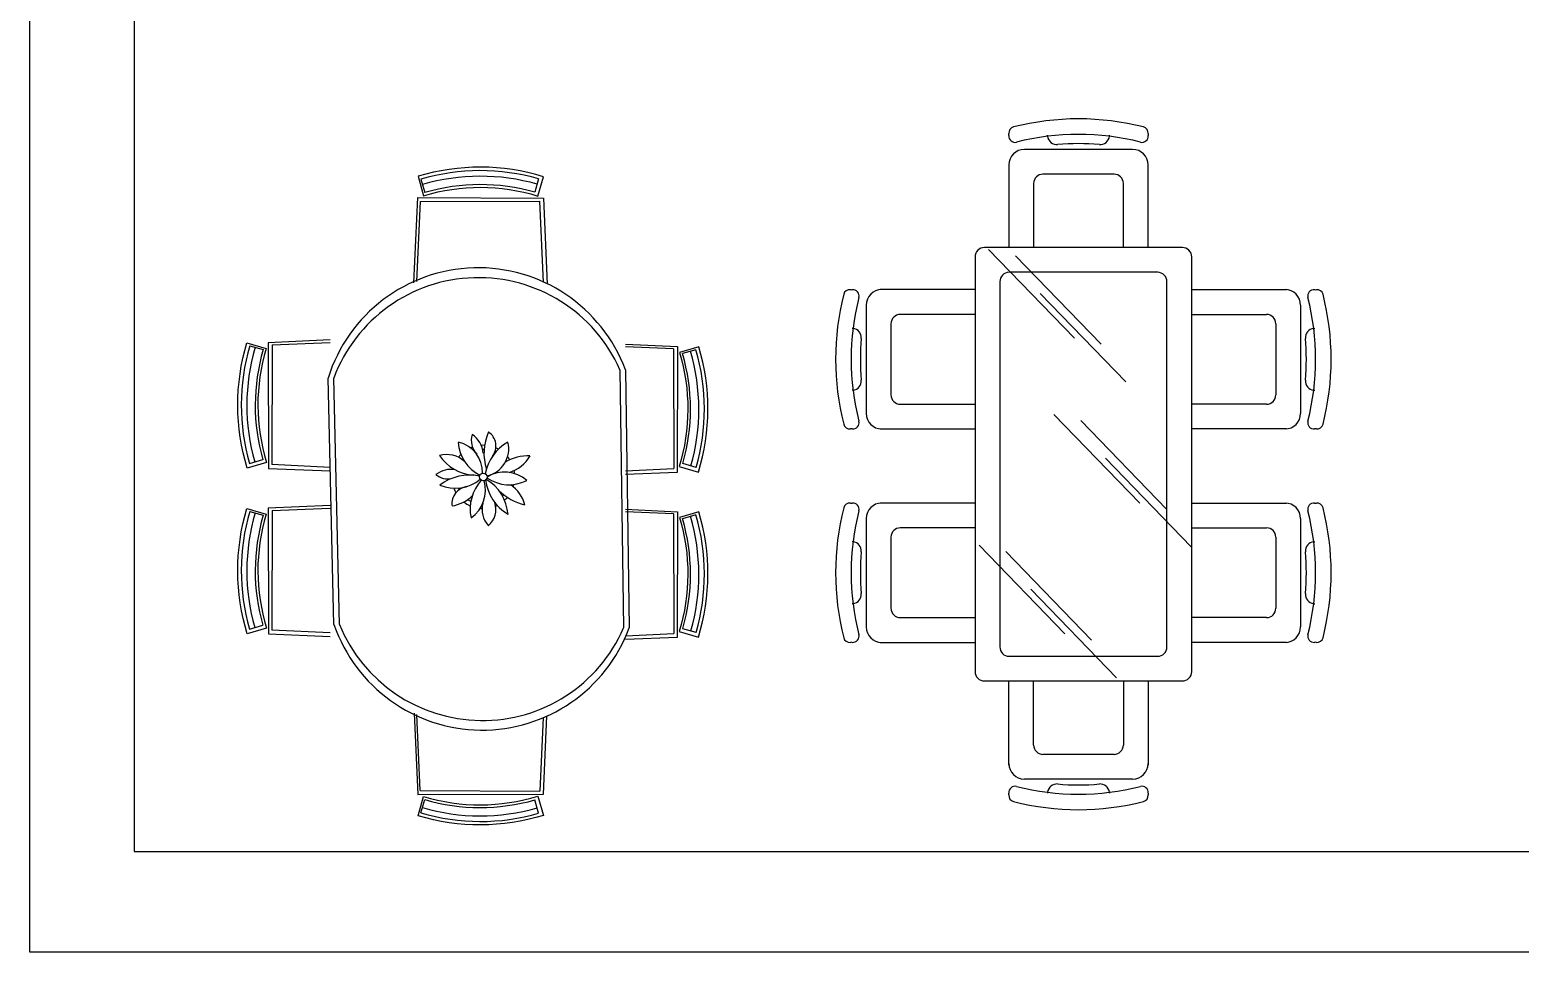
# Model space of a CAD drawing. Header units: inches. Extents: x 10.6 to 53.1, y 11.1 to 35.9.
# Drawn here: x 32.085 to 36.901, y 11.088 to 14.067 of the extents above; entities that cross this region are included whole.
import ezdxf

# ---------------------------------------------------------------- set-up
doc = ezdxf.new("R2010")
doc.units = ezdxf.units.IN
doc.header["$MEASUREMENT"] = 0
for name, color, linetype in [('02', 2, 'Continuous'), ('4', 4, 'Continuous'), ('kadrbm', 4, 'Continuous')]:
    doc.layers.add(name, color=color, linetype=linetype)

# ---------------------------------------------------------------- blocks, each defined once
blk = doc.blocks.new('kadrbm')
at = {"layer": 'kadrbm', "color": 4}
blk.add_lwpolyline([(0, 0), (0, 24.7972), (21, 24.7972), (21, 0), (0, 0)], close=True, dxfattribs=at)
blk.add_lwpolyline([(20.6631, 0.3257), (20.6631, 24.4603), (0.3369, 24.4603), (0.3369, 0.3257), (20.6631, 0.3257)], dxfattribs=at)

msp = doc.modelspace()

# ---------------------------------------------------------------- linework, layer by layer
at = {"layer": '02'}
for p, q in [((33.349, 13.5843), (33.3617, 13.5411)), ((33.7294, 13.5854), (33.717, 13.5422)), ((33.3461, 13.5123), (33.3353, 13.254)), ((33.3461, 13.5123), (33.7328, 13.5134)), ((33.7453, 13.2511), (33.7328, 13.5134)), ((32.8681, 13.0493), (33.0562, 13.0572)), ((32.7961, 13.0464), (32.8393, 13.0337)), ((32.8681, 13.0493), (32.867, 12.6626)), ((34.1655, 13.0365), (34.0099, 13.0429)), ((34.1655, 13.0365), (34.1667, 12.6497)), ((34.2376, 13.0335), (34.1944, 13.0208)), ((34.0099, 12.969), (34.0219, 12.1349)), ((33.0682, 12.1457), (33.0492, 12.9419)), ((32.795, 12.666), (32.8382, 12.6784)), ((34.2387, 12.6531), (34.1954, 12.6655)), ((33.0562, 12.6536), (32.867, 12.6626)), ((34.0099, 12.6422), (34.1667, 12.6497)), ((32.8681, 12.5143), (33.0562, 12.5222)), ((32.7961, 12.5114), (32.8393, 12.4987)), ((32.8681, 12.5143), (32.867, 12.1276)), ((34.1655, 12.5035), (34.0099, 12.5099)), ((34.1655, 12.5035), (34.1667, 12.1167)), ((34.2376, 12.5005), (34.1944, 12.4878)), ((32.795, 12.131), (32.8382, 12.1434)), ((33.0562, 12.1186), (32.867, 12.1276)), ((34.0099, 12.1092), (34.1667, 12.1167)), ((34.2387, 12.1201), (34.1954, 12.1325)), ((33.3461, 11.6094), (33.3359, 11.8551)), ((33.7441, 11.8454), (33.7328, 11.6082)), ((33.3461, 11.6094), (33.7328, 11.6082)), ((33.349, 11.5374), (33.3617, 11.5805)), ((33.7294, 11.5362), (33.717, 11.5795))]:
    msp.add_line(p, q, dxfattribs=at)
msp.add_circle((33.5504, 12.6226), 0.0124, dxfattribs=at)
for centre, radius, start, end in [((33.5412, 12.9284), 0.6834, 74.0094, 106.3273), ((33.5412, 12.9284), 0.6654, 74.0094, 106.3273), ((33.5412, 12.9284), 0.6384, 74.0094, 106.3273), ((33.5342, 12.7898), 0.5083, 20.643, 162.5914), ((33.452, 12.8542), 0.6834, 163.6727, 195.9906), ((33.452, 12.8542), 0.6654, 163.6727, 195.9906), ((33.452, 12.8542), 0.6384, 163.6727, 195.9906), ((33.5817, 12.8414), 0.6384, 344.0094, 16.3273), ((33.5817, 12.8414), 0.6654, 344.0094, 16.3273), ((33.5817, 12.8414), 0.6834, 344.0094, 16.3273), ((33.7219, 12.6986), 0.1692, 155.8527, 197.5848), ((33.5367, 12.7224), 0.0549, 322.3731, 55.8121), ((33.5966, 12.7422), 0.1273, 183.7514, 243.3394), ((33.4499, 12.6386), 0.0981, 357.7589, 77.9043), ((33.5504, 12.6226), 0.1021, 109.7749, 113.4191), ((33.5794, 12.7413), 0.0675, 164.1685, 222.4724), ((33.4667, 12.6903), 0.0843, 6.2395, 55.4093), ((33.5504, 12.6226), 0.1021, 87.5483, 93.7475), ((33.705, 12.6048), 0.1505, 120.058, 169.2105), ((33.5433, 12.7132), 0.0895, 282.3218, 13.8515), ((33.5504, 12.6226), 0.1021, 61.2635, 66.4164), ((33.4313, 12.6066), 0.0884, 48.2999, 104.3573), ((33.5296, 12.772), 0.1443, 213.5602, 265.4177), ((33.5504, 12.6226), 0.1021, 134.8446, 141.684), ((33.5504, 12.6226), 0.0885, 138.0457, 140.5003), ((33.5504, 12.6226), 0.0885, 108.9048, 109.3339), ((33.5504, 12.6226), 0.0885, 88.1784, 91.3121), ((33.5504, 12.6226), 0.0885, 63.4829, 64.8885), ((33.6954, 12.5477), 0.1429, 87.5616, 121.0405), ((33.5504, 12.6226), 0.0885, 33.55, 34.618), ((33.5504, 12.6226), 0.1021, 32.6989, 39.5764), ((33.6033, 12.7457), 0.1127, 285.927, 330.631), ((33.4459, 12.5685), 0.0783, 79.4811, 128.0336), ((33.4349, 12.6732), 0.0569, 229.0976, 284.9312), ((33.5052, 12.476), 0.1527, 77.4852, 128.2709), ((33.5504, 12.6226), 0.1021, 182.6358, 182.7222), ((33.5504, 12.6226), 0.1021, 164.2925, 166.3979), ((33.6336, 12.7188), 0.1217, 234.2668, 298.2653), ((33.6198, 12.5293), 0.1089, 48.796, 121.5858), ((33.5504, 12.6226), 0.0885, 9.2208, 10.2165), ((33.5504, 12.6226), 0.1021, 6.0899, 11.6928), ((33.4597, 12.715), 0.1288, 247.4372, 309.0033), ((33.5075, 12.5337), 0.0589, 100.453, 183.5101), ((33.5504, 12.6226), 0.1021, 200.8892, 210.1761), ((33.5504, 12.6226), 0.0885, 204.08, 208.0898), ((33.6473, 12.5187), 0.1391, 137.8808, 191.5389), ((33.4501, 12.5796), 0.1076, 304.4326, 16.7384), ((33.7048, 12.6303), 0.1479, 186.7806, 239.8208), ((33.4882, 12.4914), 0.1426, 4.1021, 59.8309), ((33.7213, 12.6997), 0.1708, 225.4844, 257.4498), ((33.5776, 12.5065), 0.1098, 13.4987, 55.7093), ((33.5504, 12.6226), 0.1021, 342.0847, 346.1293), ((33.4319, 12.6477), 0.1199, 278.4558, 313.7694), ((33.5504, 12.6226), 0.1021, 232.3291, 245.8024), ((33.5504, 12.6226), 0.0885, 235.7303, 243.1238), ((33.5504, 12.6226), 0.1021, 264.3626, 267.852), ((33.623, 12.5173), 0.0765, 164.1966, 223.0452), ((33.5504, 12.6226), 0.0885, 268.2221, 268.696), ((33.5231, 12.5175), 0.0684, 309.5704, 19.1235), ((33.5504, 12.6226), 0.1021, 293.1595, 296.0333), ((33.5504, 12.6226), 0.0885, 315.1525, 318.8808), ((33.5504, 12.6226), 0.1021, 312.5191, 319.6536), ((33.452, 12.3192), 0.6834, 163.6727, 195.9906), ((33.452, 12.3192), 0.6654, 163.6727, 195.9906), ((33.452, 12.3192), 0.6384, 163.6727, 195.9906), ((33.5817, 12.3084), 0.6384, 344.0094, 16.3273), ((33.5817, 12.3084), 0.6654, 344.0094, 16.3273), ((33.5817, 12.3084), 0.6834, 344.0094, 16.3273), ((33.547, 12.3115), 0.5067, 199.0928, 339.6006), ((33.5412, 12.1932), 0.6384, 253.6727, 285.9906), ((33.5412, 12.1932), 0.6834, 253.6727, 285.9906), ((33.5412, 12.1932), 0.6654, 253.6727, 285.9906)]:
    msp.add_arc(centre, radius, start, end, dxfattribs=at)
at = {"layer": '4'}
for p, q in [((35.3738, 13.7229), (35.3738, 13.726)), ((35.5738, 13.7229), (35.5738, 13.726)), ((35.6488, 13.6805), (35.2988, 13.6805)), ((35.2488, 13.635), (35.2488, 13.3635)), ((35.6988, 13.3635), (35.6988, 13.635)), ((35.5888, 13.6005), (35.3588, 13.6005)), ((35.3288, 13.5705), (35.3288, 13.3635)), ((35.6188, 13.3635), (35.6188, 13.5705)), ((35.1834, 13.3571), (35.4604, 13.0709)), ((35.2697, 13.3372), (35.5467, 13.0511)), ((35.1396, 13.2275), (34.8332, 13.2275)), ((35.3502, 13.2155), (35.6272, 12.9293)), ((35.8396, 13.2275), (36.146, 13.2275)), ((34.7878, 13.1775), (34.7878, 12.8275)), ((35.1396, 13.1475), (34.8978, 13.1475)), ((35.8396, 13.1475), (36.0814, 13.1475)), ((36.1914, 13.1775), (36.1914, 12.8275)), ((34.7454, 13.1025), (34.7422, 13.1025)), ((34.8678, 13.1175), (34.8678, 12.8875)), ((36.1114, 13.1175), (36.1114, 12.8875)), ((36.2338, 13.1025), (36.237, 13.1025)), ((33.9919, 12.969), (34.0039, 12.1349)), ((33.0862, 12.1457), (33.0672, 12.9419)), ((34.7454, 12.9025), (34.7422, 12.9025)), ((36.2338, 12.9025), (36.237, 12.9025)), ((34.8978, 12.8575), (35.1396, 12.8575)), ((35.3945, 12.8244), (35.6715, 12.5383)), ((36.0814, 12.8575), (35.8396, 12.8575)), ((34.8332, 12.7775), (35.1396, 12.7775)), ((35.4808, 12.8046), (35.7578, 12.5184)), ((36.146, 12.7775), (35.8396, 12.7775)), ((35.5613, 12.6828), (35.8383, 12.3967)), ((35.1396, 12.5382), (34.8332, 12.5382)), ((35.8396, 12.5382), (36.146, 12.5382)), ((34.7878, 12.4882), (34.7878, 12.1382)), ((36.1914, 12.4882), (36.1914, 12.1382)), ((34.8678, 12.4282), (34.8678, 12.1982)), ((35.1396, 12.4582), (34.8978, 12.4582)), ((35.8396, 12.4582), (36.0814, 12.4582)), ((36.1114, 12.4282), (36.1114, 12.1982)), ((34.7454, 12.4132), (34.7422, 12.4132)), ((35.1526, 12.4018), (35.4296, 12.1157)), ((35.2389, 12.3819), (35.516, 12.0958)), ((36.2338, 12.4132), (36.237, 12.4132)), ((35.3194, 12.2602), (35.5965, 11.9741)), ((34.7454, 12.2132), (34.7422, 12.2132)), ((36.2338, 12.2132), (36.237, 12.2132)), ((34.8978, 12.1682), (35.1396, 12.1682)), ((36.0814, 12.1682), (35.8396, 12.1682)), ((34.8332, 12.0882), (35.1396, 12.0882)), ((36.146, 12.0882), (35.8396, 12.0882)), ((35.2488, 11.692), (35.2488, 11.9635)), ((35.3288, 11.7566), (35.3288, 11.9635)), ((35.6188, 11.9635), (35.6188, 11.7566)), ((35.6988, 11.9635), (35.6988, 11.692)), ((35.5888, 11.7266), (35.3588, 11.7266)), ((35.6488, 11.6466), (35.2988, 11.6466)), ((35.3738, 11.6042), (35.3738, 11.601)), ((35.5738, 11.6042), (35.5738, 11.601))]:
    msp.add_line(p, q, dxfattribs=at)
for points in [[(33.7449, 13.5923, 0.14932), (33.3398, 13.5935), (33.3577, 13.531, -0.150082), (33.7266, 13.5299)], [(35.1396, 13.3335), (35.1396, 11.9935, 0.414214), (35.1696, 11.9635), (35.8096, 11.9635, 0.414214), (35.8396, 11.9935), (35.8396, 13.3335, 0.414214), (35.8096, 13.3635), (35.1696, 13.3635, 0.414214)], [(35.2196, 13.2535), (35.2196, 12.0735, 0.414214), (35.2496, 12.0435), (35.7296, 12.0435, 0.414214), (35.7596, 12.0735), (35.7596, 13.2535, 0.414214), (35.7296, 13.2835), (35.2496, 13.2835, 0.414214)], [(32.7881, 12.6505, -0.14932), (32.7869, 13.0556), (32.8494, 13.0377, 0.150082), (32.8505, 12.6688)], [(34.2456, 12.6376, 0.14932), (34.2467, 13.0428), (34.1843, 13.0248, -0.150082), (34.1832, 12.6559)], [(32.7881, 12.1155, -0.14932), (32.7869, 12.5206), (32.8494, 12.5027, 0.150082), (32.8505, 12.1338)], [(34.2456, 12.1046, 0.14932), (34.2467, 12.5098), (34.1843, 12.4918, -0.150082), (34.1832, 12.1229)], [(33.7449, 11.5294, -0.14932), (33.3398, 11.5282), (33.3577, 11.5907, 0.150082), (33.7266, 11.5917)]]:
    msp.add_lwpolyline(points, format="xyb", close=True, dxfattribs=at)
for points in [[(33.3261, 13.2497), (33.3392, 13.5247), (33.7451, 13.5235)], [(33.0562, 13.0657), (32.8557, 13.0562), (32.8568, 12.6503)], [(34.0099, 13.0513), (34.178, 13.0434), (34.1768, 12.6374)], [(33.0562, 12.5307), (32.8557, 12.5212), (32.8568, 12.1153)], [(34.0099, 12.5183), (34.178, 12.5104), (34.1768, 12.1044)], [(33.3267, 11.8597), (33.3392, 11.5969), (33.7451, 11.5981)]]:
    msp.add_lwpolyline(points, dxfattribs=at)
for points in [[(33.7451, 13.5235), (33.7566, 13.2455, -0.427283)], [(32.8568, 12.6503), (33.0562, 12.642, 0.427283)], [(34.1768, 12.6374), (34.0099, 12.6305, -0.427283)], [(32.8568, 12.1153), (33.0562, 12.107, 0.427283)], [(34.1768, 12.1044), (34.0099, 12.0975, -0.427283)], [(33.7451, 11.5981), (33.7556, 11.8507, 0.427283)]]:
    msp.add_lwpolyline(points, format="xyb", dxfattribs=at)
for centre, radius, start, end in [((35.4738, 12.9203), 0.8588, 75.853, 104.147), ((35.2688, 13.7336), 0.02, 104.147, 185.9216), ((35.2688, 13.7233), 0.02, 174.0784, 284.3214), ((35.2191, 13.7285), 0.03, 354.0784, 5.9216), ((35.4738, 12.9203), 0.8088, 75.6786, 104.3214), ((35.6788, 13.7233), 0.02, 255.6786, 5.9216), ((35.6788, 13.7336), 0.02, 354.0784, 75.853), ((35.7286, 13.7285), 0.03, 174.0784, 185.9216), ((35.2988, 13.6305), 0.05, 90, 180), ((35.4038, 13.726), 0.03, 186.0281, 274.9654), ((35.4738, 12.9203), 0.7788, 85.0346, 94.9654), ((35.5438, 13.726), 0.03, 265.0346, 353.9719), ((35.6488, 13.6305), 0.05, 0, 90), ((35.3588, 13.5705), 0.03, 90, 180), ((35.5888, 13.5705), 0.03, 0, 90), ((33.5351, 12.7664), 0.4997, 23.9141, 159.4462), ((35.5479, 13.0025), 0.8588, 165.853, 194.147), ((34.7346, 13.2075), 0.02, 84.0784, 165.853), ((34.7398, 13.2573), 0.03, 264.0784, 275.9216), ((35.5479, 13.0025), 0.8088, 165.6786, 194.3214), ((34.7449, 13.2075), 0.02, 345.6786, 95.9216), ((34.8378, 13.1775), 0.05, 90, 180), ((36.1414, 13.1775), 0.05, 0, 90), ((36.2343, 13.2075), 0.02, 84.0784, 194.3214), ((35.4313, 13.0025), 0.8088, 345.6786, 14.3214), ((36.2394, 13.2573), 0.03, 264.0784, 275.9216), ((36.2446, 13.2075), 0.02, 14.147, 95.9216), ((35.4313, 13.0025), 0.8588, 345.853, 14.147), ((34.8978, 13.1175), 0.03, 90, 180), ((36.0814, 13.1175), 0.03, 0, 90), ((34.7422, 13.0725), 0.03, 355.0346, 83.9719), ((36.237, 13.0725), 0.03, 96.0281, 184.9654), ((35.5479, 13.0025), 0.7788, 175.0346, 184.9654), ((35.4313, 13.0025), 0.7788, 355.0346, 4.9654), ((34.7422, 12.9325), 0.03, 276.0281, 4.9654), ((36.237, 12.9325), 0.03, 175.0346, 263.9719), ((34.8978, 12.8875), 0.03, 180, 270), ((36.0814, 12.8875), 0.03, 270, 0), ((34.8378, 12.8275), 0.05, 180, 270), ((36.1414, 12.8275), 0.05, 270, 0), ((34.7346, 12.7975), 0.02, 194.147, 275.9216), ((34.7398, 12.7478), 0.03, 84.0784, 95.9216), ((34.7449, 12.7975), 0.02, 264.0784, 14.3214), ((36.2343, 12.7975), 0.02, 165.6786, 275.9216), ((36.2394, 12.7478), 0.03, 84.0784, 95.9216), ((36.2446, 12.7975), 0.02, 264.0784, 345.853), ((35.5479, 12.3132), 0.8588, 165.853, 194.147), ((34.7346, 12.5182), 0.02, 84.0784, 165.853), ((34.7398, 12.5679), 0.03, 264.0784, 275.9216), ((34.7449, 12.5182), 0.02, 345.6786, 95.9216), ((34.8378, 12.4882), 0.05, 90, 180), ((36.1414, 12.4882), 0.05, 0, 90), ((36.2343, 12.5182), 0.02, 84.0784, 194.3214), ((36.2394, 12.5679), 0.03, 264.0784, 275.9216), ((36.2446, 12.5182), 0.02, 14.147, 95.9216), ((35.4313, 12.3132), 0.8588, 345.853, 14.147), ((35.5479, 12.3132), 0.8088, 165.6786, 194.3214), ((35.4313, 12.3132), 0.8088, 345.6786, 14.3214), ((34.8978, 12.4282), 0.03, 90, 180), ((36.0814, 12.4282), 0.03, 0, 90), ((34.7422, 12.3832), 0.03, 355.0346, 83.9719), ((35.5479, 12.3132), 0.7788, 175.0346, 184.9654), ((36.237, 12.3832), 0.03, 96.0281, 184.9654), ((35.4313, 12.3132), 0.7788, 355.0346, 4.9654), ((34.7422, 12.2432), 0.03, 276.0281, 4.9654), ((36.237, 12.2432), 0.03, 175.0346, 263.9719), ((34.8978, 12.1982), 0.03, 180, 270), ((36.0814, 12.1982), 0.03, 270, 0), ((33.5473, 12.3338), 0.498, 202.1877, 336.4544), ((34.8378, 12.1382), 0.05, 180, 270), ((36.1414, 12.1382), 0.05, 270, 0), ((34.7346, 12.1082), 0.02, 194.147, 275.9216), ((34.7398, 12.0585), 0.03, 84.0784, 95.9216), ((34.7449, 12.1082), 0.02, 264.0784, 14.3214), ((36.2343, 12.1082), 0.02, 165.6786, 275.9216), ((36.2394, 12.0585), 0.03, 84.0784, 95.9216), ((36.2446, 12.1082), 0.02, 264.0784, 345.853), ((35.3588, 11.7566), 0.03, 180, 270), ((35.5888, 11.7566), 0.03, 270, 0), ((35.2988, 11.6966), 0.05, 180, 270), ((35.6488, 11.6966), 0.05, 270, 0), ((35.2688, 11.6037), 0.02, 75.6786, 185.9216), ((35.4738, 12.4067), 0.8088, 255.6786, 284.3214), ((35.4038, 11.601), 0.03, 85.0346, 173.9719), ((35.4738, 12.4067), 0.7788, 265.0346, 274.9654), ((35.5438, 11.601), 0.03, 6.0281, 94.9654), ((35.6788, 11.6037), 0.02, 354.0784, 104.3214), ((35.2688, 11.5934), 0.02, 174.0784, 255.853), ((35.2191, 11.5985), 0.03, 354.0784, 5.9216), ((35.4738, 12.4067), 0.8588, 255.853, 284.147), ((35.6788, 11.5934), 0.02, 284.147, 5.9216), ((35.7286, 11.5985), 0.03, 174.0784, 185.9216)]:
    msp.add_arc(centre, radius, start, end, dxfattribs=at)

# ---------------------------------------------------------------- block references
at = {"layer": 'kadrbm'}
msp.add_blockref('kadrbm', (32.0853, 11.0876), dxfattribs=at)

doc.saveas('drawing.dxf')
